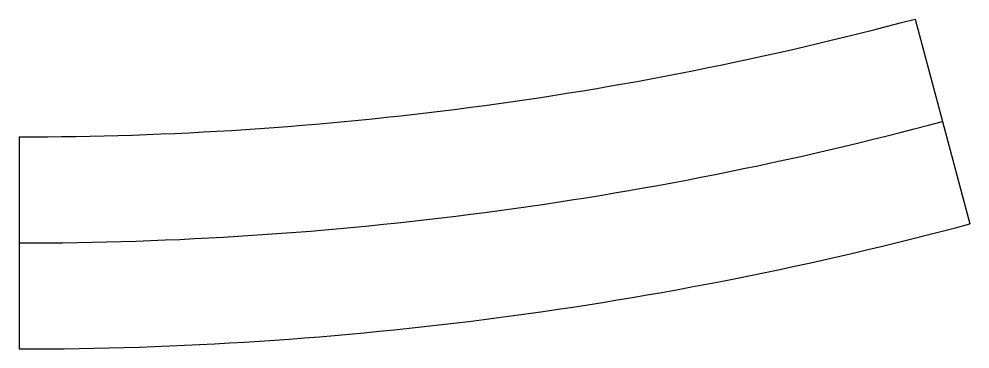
# Model space of a CAD drawing. Header units: millimetres. Extents: x 4.2 to 98.3, y 3.4 to 36.
import ezdxf

# ---------------------------------------------------------------- set-up
doc = ezdxf.new("R2010")
doc.units = ezdxf.units.MM
doc.header["$LTSCALE"] = 6
doc.header["$MEASUREMENT"] = 0
doc.layers.add('Vyhybky', color=96, linetype='CONTINUOUS')

msp = doc.modelspace()

# ---------------------------------------------------------------- linework, layer by layer
at = {"layer": 'Vyhybky'}
for p, q in [((92.891, 36.023), (98.326, 15.738)), ((4.24, 24.352), (4.24, 3.35))]:
    msp.add_line(p, q, dxfattribs=at)
for centre, radius in [((4.246, 366.853), 342.5), ((4.251, 366.85), 353), ((4.246, 366.852), 363.5)]:
    msp.add_arc(centre, radius, 269.99909, 285, dxfattribs=at)

doc.saveas('drawing.dxf')
